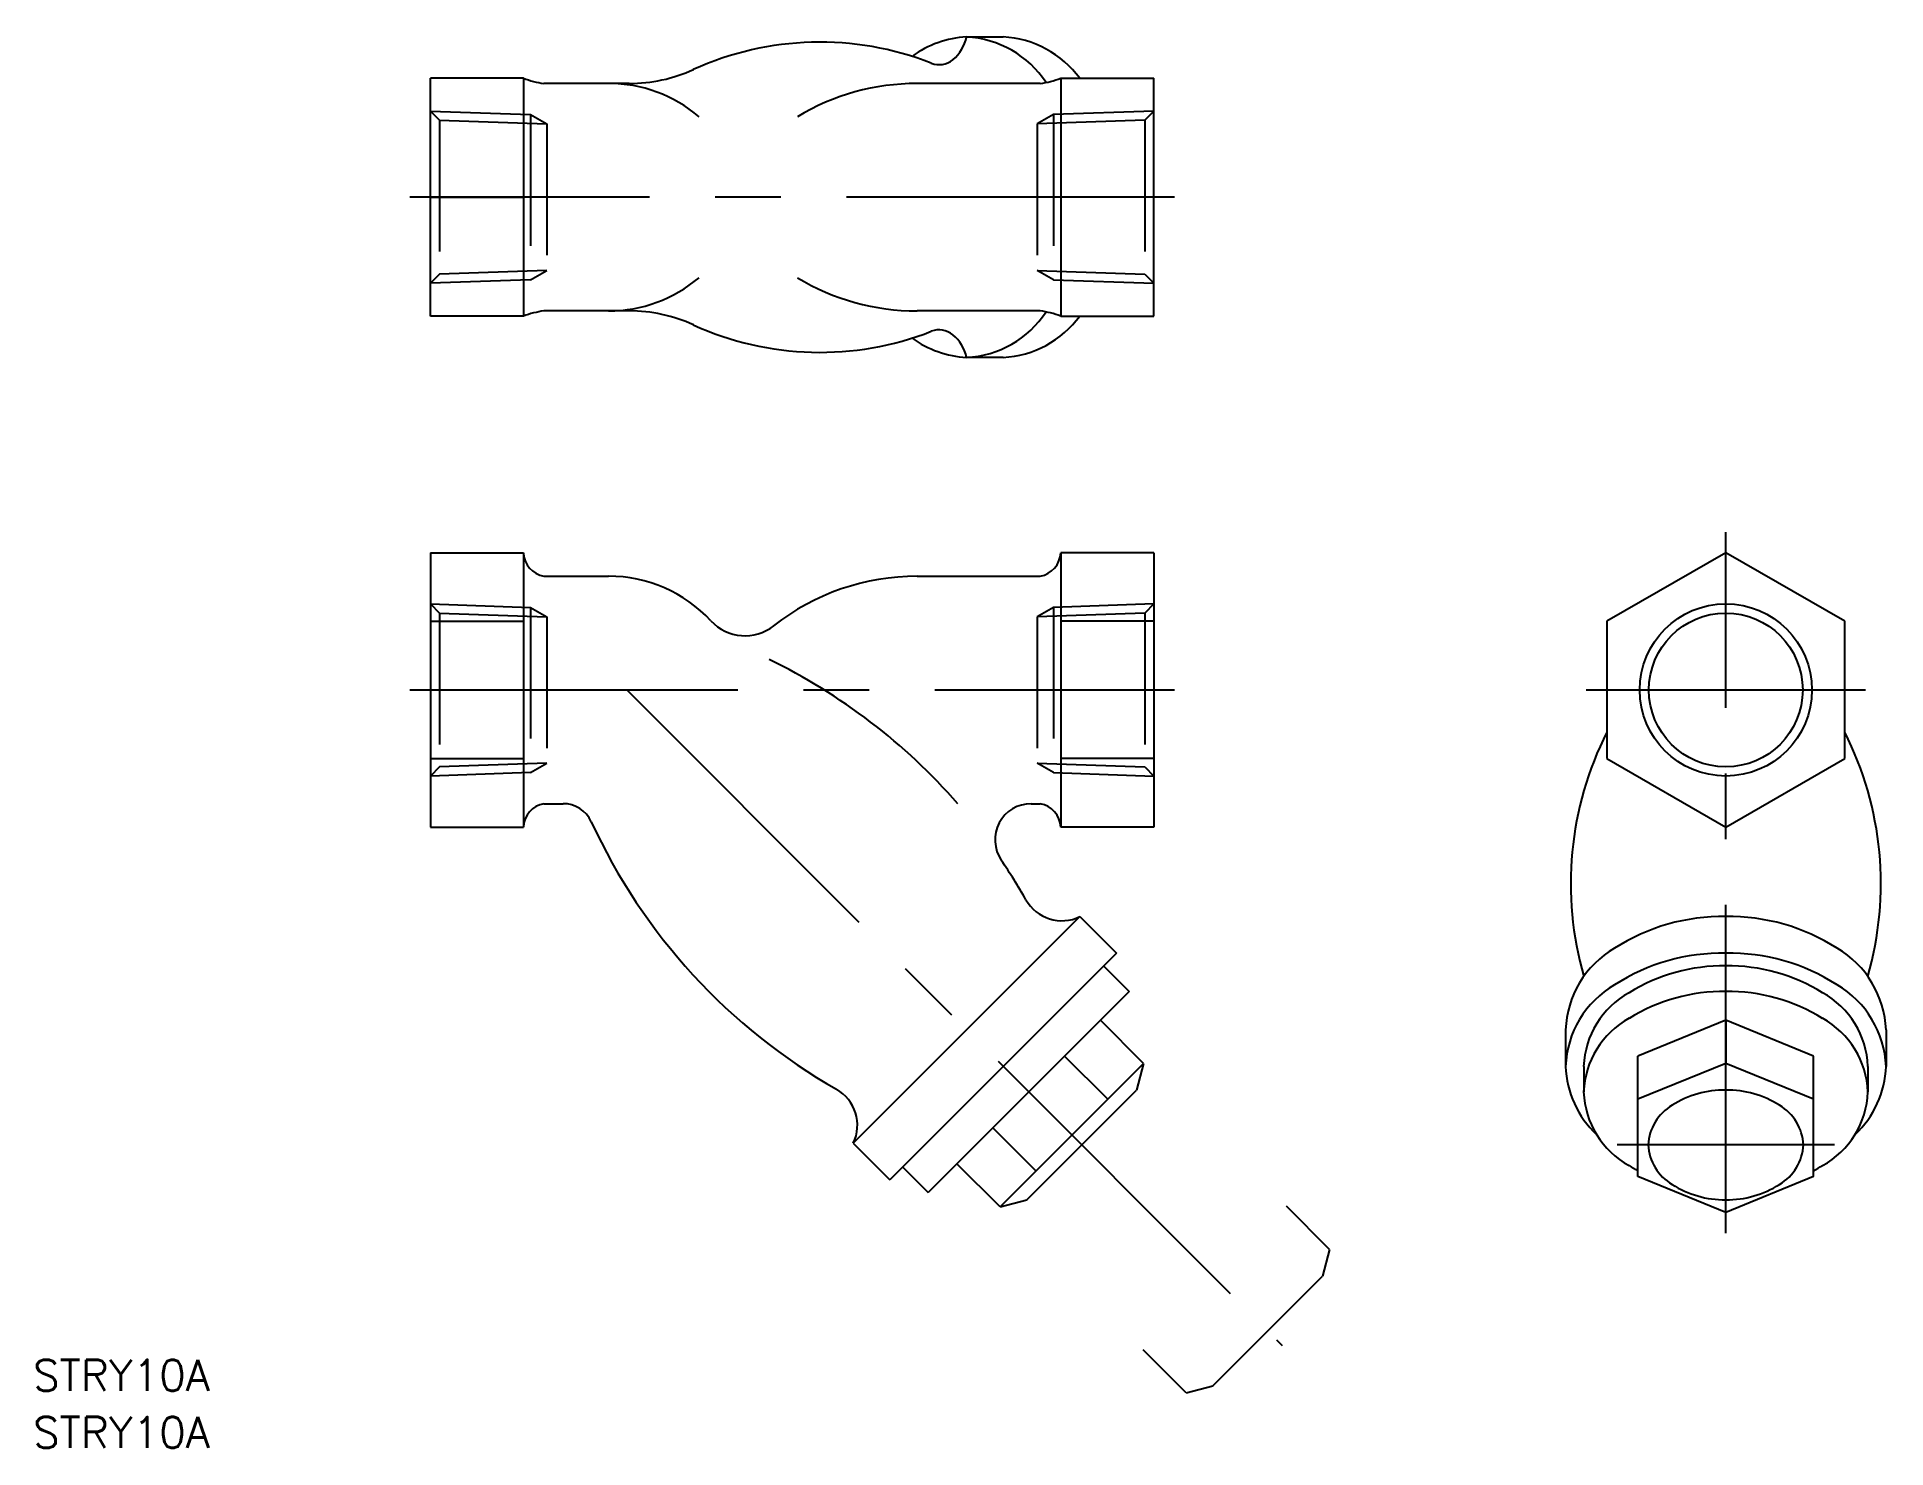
# Model space of a CAD drawing. Extents: x -163 to 16, y -73 to 63.
import ezdxf

# ---------------------------------------------------------------- set-up
doc = ezdxf.new("R2010")
doc.units = 0
for name, pattern in [('CENTER', [50.8, 31.75, -6.35, 6.35, -6.35]), ('DASHED', [19.05, 12.7, -6.35]), ('PHANTOM', [63.5, 31.75, -6.35, 6.35, -6.35, 6.35, -6.35])]:
    doc.linetypes.add(name, pattern=pattern)
doc.layers.get('0').update_dxf_attribs({"linetype": 'CONTINUOUS'})
doc.layers.add('CENTER', color=1, linetype='CENTER')
doc.styles.get("Standard").update_dxf_attribs({"font": 'txt.shx', "height": 3, "bigfont": 'bigfont.shx'})

msp = doc.modelspace()

# ---------------------------------------------------------------- linework, layer by layer
at = {"color": 7, "linetype": 'CONTINUOUS'}
for p, q in [((-73.45, 63.17), (-69.92, 63.17)), ((-125.33, 36.17), (-125.33, 59.17)), ((-116.33, 59.17), (-125.33, 59.17)), ((-116.33, 59.17), (-116.33, 36.17)), ((-64.33, 59.17), (-55.33, 59.17)), ((-64.33, 59.17), (-64.33, 36.17)), ((-55.33, 36.17), (-55.33, 59.17)), ((-106.1, 58.67), (-114.34, 58.67)), ((-66.33, 58.67), (-78.24, 58.67)), ((-125.33, 47.67), (-116.33, 47.67)), ((-55.33, 47.67), (-64.33, 47.67)), ((-116.33, 36.17), (-125.33, 36.17)), ((-106.1, 36.67), (-114.34, 36.67)), ((-66.33, 36.67), (-78.24, 36.67)), ((-64.33, 36.17), (-55.33, 36.17)), ((-69.92, 32.17), (-73.45, 32.17)), ((-125.33, 13.28), (-125.33, -13.28)), ((-125.33, 13.28), (-116.33, 13.28)), ((-116.33, 13.28), (-116.33, -13.28)), ((-55.33, 13.28), (-64.33, 13.28)), ((-64.33, 13.28), (-64.33, -13.28)), ((-55.33, 13.28), (-55.33, -13.28)), ((0, 13.28), (-11.5, 6.64)), ((11.5, 6.64), (0, 13.28)), ((-114.34, 11), (-108.08, 11)), ((-78.24, 11), (-66.33, 11)), ((-125.33, 6.64), (-116.33, 6.64)), ((-55.33, 6.64), (-64.33, 6.64)), ((-11.5, 6.64), (-11.5, -6.64)), ((11.5, -6.64), (11.5, 6.64)), ((-125.33, -6.64), (-116.33, -6.64)), ((-55.33, -6.64), (-64.33, -6.64)), ((-11.5, -6.64), (0, -13.28)), ((0, -13.28), (11.5, -6.64)), ((-114.34, -11), (-112.49, -11)), ((-67.2, -11), (-66.33, -11)), ((-125.33, -13.28), (-116.33, -13.28)), ((-55.33, -13.28), (-64.33, -13.28)), ((-62.49, -21.92), (-84.41, -43.84)), ((-62.49, -21.92), (-58.96, -25.46)), ((-58.96, -25.46), (-80.88, -47.38)), ((-60.19, -26.69), (-57.72, -29.17)), ((-57.72, -29.17), (-77.16, -48.61)), ((-56.33, -36.12), (-60.5, -31.95)), ((0, -31.95), (-8.5, -35.42)), ((8.5, -35.42), (0, -31.95)), ((0, -31.95), (0, -36.12)), ((-15.5, -32.88), (-15.5, -36.42)), ((15.5, -32.88), (15.5, -36.42)), ((-59.8, -39.59), (-63.97, -35.42)), ((-8.5, -47.07), (-8.5, -35.42)), ((8.5, -47.07), (8.5, -35.42)), ((-70.21, -50), (-56.33, -36.12)), ((-56.33, -36.12), (-57.02, -38.7)), ((-13.75, -36.42), (-13.75, -38.89)), ((0, -36.12), (-8.5, -39.59)), ((8.5, -39.59), (0, -36.12)), ((13.75, -36.42), (13.75, -38.89)), ((-67.63, -49.31), (-57.02, -38.7)), ((-66.74, -46.53), (-70.91, -42.36)), ((-84.41, -43.84), (-80.88, -47.38)), ((-79.64, -46.14), (-77.16, -48.61)), ((-70.21, -50), (-74.38, -45.83)), ((0, -50.54), (-8.5, -47.07)), ((8.5, -47.07), (0, -50.54)), ((-70.21, -50), (-67.63, -49.31))]:
    msp.add_line(p, q, dxfattribs=at)
at = {"color": 3, "linetype": 'DASHED'}
for p, q in [((-125.33, 56), (-115.63, 55.66)), ((-125.33, 56), (-124.45, 55.11)), ((-115.63, 55.66), (-115.63, 39.67)), ((-115.63, 55.66), (-114.06, 54.75)), ((-65.03, 55.66), (-66.61, 54.75)), ((-55.33, 56), (-65.03, 55.66)), ((-65.03, 55.66), (-65.03, 39.67)), ((-55.33, 56), (-56.22, 55.11)), ((-124.45, 55.11), (-114.06, 54.75)), ((-124.45, 55.11), (-124.45, 40.22)), ((-114.06, 54.75), (-114.06, 40.59)), ((-56.22, 55.11), (-66.61, 54.75)), ((-66.61, 54.75), (-66.61, 40.59)), ((-56.22, 55.11), (-56.22, 40.22)), ((-124.45, 40.22), (-125.33, 39.34)), ((-115.63, 39.67), (-125.33, 39.34)), ((-114.06, 40.59), (-124.45, 40.22)), ((-115.63, 39.67), (-114.06, 40.59)), ((-66.61, 40.59), (-56.22, 40.22)), ((-65.03, 39.67), (-66.61, 40.59)), ((-65.03, 39.67), (-55.33, 39.34)), ((-56.22, 40.22), (-55.33, 39.34)), ((-125.33, 8.33), (-115.63, 7.99)), ((-125.33, 8.33), (-124.45, 7.44)), ((-124.45, 7.44), (-114.06, 7.08)), ((-124.45, 7.44), (-124.45, -7.44)), ((-115.63, 7.99), (-114.06, 7.08)), ((-115.63, 7.99), (-115.63, -7.99)), ((-65.03, 7.99), (-66.61, 7.08)), ((-56.22, 7.44), (-66.61, 7.08)), ((-55.33, 8.33), (-65.03, 7.99)), ((-65.03, 7.99), (-65.03, -7.99)), ((-55.33, 8.33), (-56.22, 7.44)), ((-56.22, 7.44), (-56.22, -7.44)), ((-114.06, 7.08), (-114.06, -7.08)), ((-66.61, 7.08), (-66.61, -7.08)), ((-114.06, -7.08), (-124.45, -7.44)), ((-115.63, -7.99), (-114.06, -7.08)), ((-66.61, -7.08), (-56.22, -7.44)), ((-65.03, -7.99), (-66.61, -7.08)), ((-124.45, -7.44), (-125.33, -8.33)), ((-115.63, -7.99), (-125.33, -8.33)), ((-65.03, -7.99), (-55.33, -8.33)), ((-56.22, -7.44), (-55.33, -8.33))]:
    msp.add_line(p, q, dxfattribs=at)
at = {"color": 3, "linetype": 'PHANTOM'}
for p, q in [((-38.33, -54.12), (-42.5, -49.95)), ((-38.33, -54.12), (-39.02, -56.7)), ((-49.63, -67.31), (-39.02, -56.7)), ((-52.21, -68), (-56.38, -63.83)), ((-52.21, -68), (-49.63, -67.31))]:
    msp.add_line(p, q, dxfattribs=at)
at = {"color": 3, "linetype": 'CONTINUOUS'}
msp.add_circle((0, 0), 8.33, dxfattribs=at)
at = {"color": 7, "linetype": 'CONTINUOUS'}
msp.add_circle((0, 0), 7.44, dxfattribs=at)
for centre, radius, start, end in [((-87.65, 33.12), 29.55, 68.6, 114.4663), ((-72.94, 53.35), 9.83, 92.9625, 126.1014), ((-77.29, 63.98), 3.92, 309.8491, 347.9977), ((-73.96, 53.35), 9.83, 33.4582, 87.0375), ((-70.43, 53.35), 9.83, 36.2956, 87.0375), ((-76.12, 62.6), 2.11, 249.0855, 309.3723), ((-112.84, 68.88), 10.32, 250.2077, 261.6437), ((-106.1, 73.67), 15, 270, 294.4663), ((-67.83, 68.88), 10.32, 278.3563, 289.7923), ((-108.08, 45.17), 13.5, 49.6472, 90), ((-78.24, 36.17), 22.5, 90, 120.9916), ((-108.08, 50.17), 13.5, 270, 310.3528), ((-78.24, 59.17), 22.5, 239.0084, 270), ((-112.84, 26.46), 10.32, 98.3563, 109.7923), ((-106.1, 21.67), 15, 65.5337, 90), ((-73.96, 41.99), 9.83, 272.9625, 326.5418), ((-70.43, 41.99), 9.83, 272.9625, 323.7045), ((-67.83, 26.46), 10.32, 70.2077, 81.6437), ((-87.65, 62.21), 29.55, 245.5337, 291.4), ((-72.94, 41.99), 9.83, 233.8986, 267.0375), ((-76.12, 32.73), 2.11, 50.6277, 110.9145), ((-77.29, 31.35), 3.92, 12.0023, 50.151), ((-113.92, 13.38), 2.41, 182.3572, 260.0201), ((-66.75, 13.38), 2.41, 279.9799, 357.6426), ((-108.08, -2.5), 13.5, 42.8957, 90), ((-78.24, -11.5), 22.5, 90, 128.0837), ((-94.89, 9.75), 4.5, 222.8957, 308.0837), ((-117.65, -48.79), 57.5, 41.0885, 64.1362), ((17.5, -18.74), 32.5, 153.1645, 196.0296), ((-17.5, -18.74), 32.5, 343.9704, 26.8354), ((-113.92, -13.38), 2.41, 99.9799, 177.6428), ((-112.49, -14), 3, 24.7341, 90), ((-67.2, -14.5), 3.5, 90, 214.2037), ((-66.75, -13.38), 2.41, 2.3574, 80.0201), ((-57.54, 11.31), 57.5, 204.7341, 240.2914), ((-117.65, -48.79), 57.5, 29.7086, 34.2037), ((-64.23, -18.32), 4, 209.6304, 295.7118), ((-0.34, -41.13), 19.21, 88.9995, 122.8544), ((0.34, -41.13), 19.21, 57.1456, 91.0005), ((-5.93, -33.26), 9.58, 120.271, 177.7214), ((5.93, -33.26), 9.58, 2.2786, 59.729), ((-0.34, -44.67), 19.21, 88.9996, 122.8544), ((-0.22, -44.03), 17.34, 89.2617, 121.7937), ((0.34, -44.67), 19.21, 57.1456, 91.0004), ((0.22, -44.03), 17.34, 58.2063, 90.7383), ((-5.93, -36.8), 9.58, 120.271, 177.7214), ((5.93, -36.8), 9.58, 2.2786, 59.729), ((-5.21, -36.76), 8.55, 119.043, 177.6624), ((-0.22, -46.51), 17.34, 89.2616, 121.7937), ((0.22, -46.51), 17.34, 58.2063, 90.7384), ((5.21, -36.76), 8.55, 2.3377, 60.957), ((-5.21, -39.24), 8.55, 119.043, 177.6623), ((5.21, -39.24), 8.55, 2.3377, 60.957), ((-5.93, -36.04), 9.58, 182.2786, 226.6897), ((5.93, -36.04), 9.58, 313.3103, 357.7214), ((-88.02, -42.11), 4, 334.2882, 60.3696), ((-5.21, -38.54), 8.55, 182.3377, 240.957), ((-0.15, -48.06), 9.36, 89.1063, 122.6705), ((0.15, -48.06), 9.36, 57.3295, 90.8937), ((5.21, -38.54), 8.55, 299.043, 357.6623), ((-2.82, -44.22), 4.69, 120.4847, 177.3834), ((2.82, -44.22), 4.69, 2.6166, 59.5154), ((-2.82, -43.79), 4.69, 182.6166, 239.5153), ((2.82, -43.79), 4.69, 300.4846, 357.3834), ((-0.22, -31.27), 17.34, 238.2062, 241.4941), ((0.22, -31.27), 17.34, 298.5059, 301.7937), ((-0.15, -39.95), 9.36, 237.3295, 270.8937), ((0.15, -39.95), 9.36, 269.1063, 302.6705)]:
    msp.add_arc(centre, radius, start, end, dxfattribs=at)
at = {"layer": 'CENTER', "color": 1, "linetype": 'CENTER'}
for p, q in [((-53.33, 47.67), (-127.33, 47.67)), ((0, -52.54), (0, 15.28)), ((-127.33, 0), (-53.33, 0)), ((-106.33, 0), (-42.91, -63.42)), ((-13.5, 0), (13.5, 0)), ((10.5, -44), (-10.5, -44))]:
    msp.add_line(p, q, dxfattribs=at)

# ---------------------------------------------------------------- texts
at = {"color": 7, "linetype": 'CONTINUOUS'}
for p in [(-163.77, -67.8), (-163.77, -73.33)]:
    msp.add_text('STRY10A', height=3, dxfattribs=at).set_placement(p)

doc.saveas('drawing.dxf')
